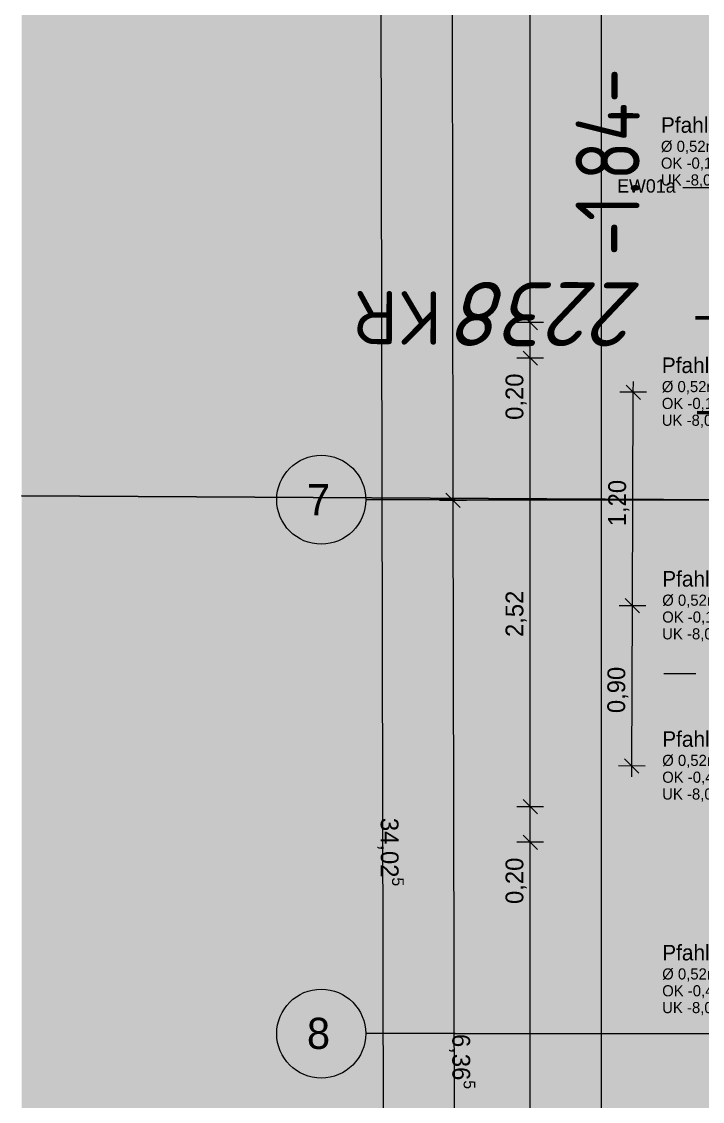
# Model space of a CAD drawing. Header units: metres. Extents: x -14 to 130, y -38 to 4.
# Drawn here: x -3.93 to -0.11, y -18.38 to -12.31 of the extents above; entities that cross this region are included whole.
import ezdxf

# ---------------------------------------------------------------- set-up
doc = ezdxf.new("R2010")
doc.units = ezdxf.units.M
doc.header["$MEASUREMENT"] = 0
doc.linetypes.add('Baufluchtlinie', pattern=[0.013, 0.008, -0.005])
for name, color, linetype in [('-1._KG PP_3_725 Nachbarbebauung', 7, 'Continuous'), ('-1._KG PP_3_950 Polierplan Bemaßung', 7, 'Continuous'), ('-1._KG PP_3_Bemaßen_Sperrmaß 2D', 7, 'Continuous'), ('-1._KG PP_3_Bemaßung', 7, 'Continuous'), ('-1._KG PP_3_Gas_Gasleitung_Signatur', 7, 'Continuous'), ('-1._KG PP_3_Gelände_Geländepunkt', 7, 'Continuous'), ('-1._KG PP_3_Kataster Grenzpunkte_Grenzpunkt (GP) Hausecke_Kennzeichen', 7, 'Continuous'), ('-1._KG PP_3_Kataster Grenzpunkte_Grenzpunkt (GP) Zeichen im Fels_Kennzeichen', 7, 'Continuous'), ('-1._KG PP_3_Kataster Grenzpunkte_Grenzpunkt (GP) Zeichen im Fels_Punktnummer', 7, 'Continuous'), ('-1._KG PP_3_Neubau_840 Baulinien', 7, 'Continuous')]:
    doc.layers.add(name, color=color, linetype=linetype)
doc.styles.add('ERSTELLTER_STIL_2', font='isocpeur.ttf')
doc.styles.add('ERSTELLTER_STIL_3', font='isocpeur.ttf')
doc.styles.add('ERSTELLTER_STIL_4', font='isocpeur.ttf', dxfattribs={"width": 0.8})
doc.styles.add('ERSTELLTER_STIL_5', font='')
doc.styles.get('ERSTELLTER_STIL_5').set_extended_font_data('Eurostile')
doc.linetypes.add('GAS', pattern='A,0,[1,415_260415_PP_VA_1_2 -1 KG1.Shx,S=0.186508,R=0,X=0,Y=0],-26.5,0', length=26.5)

msp = doc.modelspace()

# ---------------------------------------------------------------- hatches: boundary and pattern name
at = {"layer": '-1._KG PP_3_725 Nachbarbebauung', "linetype": 'Continuous', "lineweight": 0, "true_color": 0x1f1f1f}
msp.add_hatch(color=250, dxfattribs=at).paths.add_polyline_path([(0.0099, -2.0785), (-3.9335, -2.0676), (-3.9335, -23.1322), (-0.1266, -23.2195), (0.059, -23.2207), (0.0528, -14.1947), (0.0564, -12.2031)])
at = {"layer": '-1._KG PP_3_Bemaßung', "linetype": 'Continuous', "lineweight": 13, "ltscale": 1000}
msp.add_hatch(color=7, dxfattribs=at).paths.add_polyline_path([(-0.1459, -15.9488), (-0.1459, -16.0088), (0.0312, -15.9795), (0.0312, -15.9786)])

# ---------------------------------------------------------------- linework, layer by layer
at = {"layer": '-1._KG PP_3_Bemaßen_Sperrmaß 2D', "color": 5, "linetype": 'GAS', "lineweight": 0, "ltscale": 1000}
for p, q in [((-1.5, -15), (-2, -15)), ((-1.5, -15), (21, -15)), ((-1.5, -18), (-2, -18)), ((-1.5, -18), (21, -18))]:
    msp.add_line(p, q, dxfattribs=at)
at = {"layer": '-1._KG PP_3_Bemaßen_Sperrmaß 2D', "color": 5, "linetype": 'Continuous', "lineweight": 0, "ltscale": 1000}
for centre in [(-2.25, -15), (-2.25, -18)]:
    msp.add_circle(centre, 0.25, dxfattribs=at)
at = {"layer": '-1._KG PP_3_Bemaßen_Sperrmaß 2D', "color": 5, "linetype": 'GAS', "lineweight": 0, "ltscale": 1000}
for p in [(-1.5, -15), (-1.5, -15), (-1.5, -18), (-1.5, -18)]:
    msp.add_point(p, dxfattribs=at)
at = {"layer": '-1._KG PP_3_Bemaßung', "color": 7, "linetype": 'Continuous', "lineweight": 13, "ltscale": 1000}
msp.add_line((-0.1459, -15.9788), (-0.3259, -15.9786), dxfattribs=at)
at = {"layer": '-1._KG PP_3_Gas_Gasleitung_Signatur', "color": 7, "linetype": 'Continuous', "lineweight": 13, "ltscale": 1000}
for p, q in [((-0.1211, -13.2471), (-0.2192, -13.2471)), ((0.389, -13.2471), (-0.1211, -13.2471))]:
    msp.add_line(p, q, dxfattribs=at)
at = {"layer": '-1._KG PP_3_Gelände_Geländepunkt', "color": 7, "linetype": 'Continuous', "lineweight": 50, "ltscale": 1000}
for p, q in [((-0.1475, -13.9777), (0.0273, -13.9785)), ((-0.1385, -14.5106), (0.0283, -14.5113))]:
    msp.add_line(p, q, dxfattribs=at)
at = {"layer": '-1._KG PP_3_Kataster Grenzpunkte_Grenzpunkt (GP) Hausecke_Kennzeichen', "color": 1, "linetype": 'Continuous', "lineweight": 13, "ltscale": 1000, "true_color": 0xfb0106}
for p, q in [((-1.9392, -0.004), (-1.8727, -34.0307)), ((-1.5392, -0.0032), (-1.5099, -15.0031)), ((-1.4698, -15.043), (-1.5499, -14.9631)), ((-1.5849, -15.0032), (-1.4349, -15.0029)), ((-1.5099, -15.0031), (-1.4974, -21.3681))]:
    msp.add_line(p, q, dxfattribs=at)
at = {"layer": '-1._KG PP_3_Kataster Grenzpunkte_Grenzpunkt (GP) Hausecke_Kennzeichen', "color": 76, "linetype": 'Continuous', "lineweight": 13, "ltscale": 1000, "true_color": 0x3f7f02}
for p, q in [((-1.076, -14.005), (-1.076, -8.705)), ((-1.001, -14.005), (-1.151, -14.005)), ((-1.116, -13.965), (-1.036, -14.045)), ((-1.076, -14.205), (-1.076, -14.005)), ((-1.116, -14.165), (-1.036, -14.245)), ((-1.001, -14.205), (-1.151, -14.205)), ((-1.076, -16.725), (-1.076, -14.205)), ((-0.4569, -14.4364), (-0.5366, -14.356)), ((-0.4968, -14.3962), (-0.4965, -14.3362)), ((-0.4218, -14.3965), (-0.5718, -14.3959)), ((-0.5019, -15.5962), (-0.4968, -14.3962)), ((-0.5417, -15.556), (-0.4621, -15.6363)), ((-0.4269, -15.5965), (-0.5769, -15.5959)), ((-0.5057, -16.4962), (-0.5019, -15.5962)), ((-0.4307, -16.4965), (-0.5807, -16.4958)), ((-0.5456, -16.456), (-0.4659, -16.5363)), ((-0.506, -16.5562), (-0.5057, -16.4962)), ((-1.001, -16.725), (-1.151, -16.725)), ((-1.116, -16.685), (-1.036, -16.765)), ((-1.076, -16.925), (-1.076, -16.725)), ((-1.001, -16.925), (-1.151, -16.925)), ((-1.116, -16.885), (-1.036, -16.965)), ((-1.076, -21.965), (-1.076, -16.925))]:
    msp.add_line(p, q, dxfattribs=at)
at = {"layer": '-1._KG PP_3_Kataster Grenzpunkte_Grenzpunkt (GP) Hausecke_Kennzeichen', "color": 6, "linetype": 'Continuous', "lineweight": 13, "ltscale": 1000, "true_color": 0xfb02fe}
msp.add_line((-0.676, -33.1491), (-0.676, -8.705), dxfattribs=at)
at = {"layer": '-1._KG PP_3_Neubau_840 Baulinien', "color": 1, "linetype": 'Baufluchtlinie', "lineweight": 25, "ltscale": 1000, "true_color": 0xfb0106, "flags": 128}
msp.add_lwpolyline([(-3.9335, -14.9777), (0, -15), (18.9876, -15.0005), (22.8486, -15.0037)], dxfattribs=at)

# ---------------------------------------------------------------- texts
at = {"layer": '-1._KG PP_3_950 Polierplan Bemaßung', "color": 76, "linetype": 'Continuous', "lineweight": 13, "true_color": 0x3f7f02, "char_height": 0.1, "width": 0.306373, "attachment_point": 7, "style": 'ERSTELLTER_STIL_5'}
for s, insert, rotation in [('\\A1;{\\pql;\\fEurostile|b0|i0|c0|p0;\\W1.000000;0,20}', (-1.096, -14.5514), 90), ('\\A1;{\\pql;\\fEurostile|b0|i0|c0|p0;\\W1.000000;1,20}', (-0.52, -15.1493), 89.75556), ('\\A1;{\\pql;\\fEurostile|b0|i0|c0|p0;\\W1.000000;2,52}', (-1.096, -15.7714), 90), ('\\A1;{\\pql;\\fEurostile|b0|i0|c0|p0;\\W1.000000;0,90}', (-0.5245, -16.1993), 89.75556), ('\\A1;{\\pql;\\fEurostile|b0|i0|c0|p0;\\W1.000000;0,20}', (-1.096, -17.2714), 90)]:
    msp.add_mtext(s, dxfattribs=dict(at, insert=insert, rotation=rotation))
at = {"layer": '-1._KG PP_3_Bemaßen_Sperrmaß 2D', "color": 7, "linetype": 'Continuous', "lineweight": 25, "insert": (-0.6405, -13.1025), "char_height": 0.36, "attachment_point": 5, "rotation": 89.88409, "style": 'ERSTELLTER_STIL_4'}
msp.add_mtext('\\A1;{\\pqc;\\fISOCPEUR|b0|i0|c0|p0;\\W0.800000;-1.84-}', dxfattribs=at)
at = {"layer": '-1._KG PP_3_Bemaßen_Sperrmaß 2D', "color": 5, "linetype": 'Continuous', "lineweight": 0, "char_height": 0.175, "attachment_point": 1, "style": 'ERSTELLTER_STIL_5'}
for s, insert in [('\\A1;{\\pql;\\pt0;\\fEurostile|b0|i0|c0|p0;\\W1.000000;7}', (-2.3305, -14.9125)), ('\\A1;{\\pql;\\pt0;\\fEurostile|b0|i0|c0|p0;\\W1.000000;8}', (-2.3305, -17.9107))]:
    msp.add_mtext(s, dxfattribs=dict(at, insert=insert))
at = {"layer": '-1._KG PP_3_Gas_Gasleitung_Signatur', "color": 7, "linetype": 'Continuous', "lineweight": 13, "insert": (-0.5879, -13.2378), "char_height": 0.075, "attachment_point": 4, "style": 'ERSTELLTER_STIL_5'}
msp.add_mtext('\\A1;{\\pql;\\fEurostile|b0|i0|c0|p0;\\W1.000000;EW01a}', dxfattribs=at)
at = {"layer": '-1._KG PP_3_Kataster Grenzpunkte_Grenzpunkt (GP) Hausecke_Kennzeichen', "color": 7, "linetype": 'Continuous', "lineweight": 13, "char_height": 0.0875, "attachment_point": 4, "line_spacing_factor": 0.907049, "style": 'ERSTELLTER_STIL_5'}
for s, insert in [('\\A1;{\\pql;\\fEurostile|b0|i0|c0|p0;\\W1.000000;Pfahl 70\\P\\pql;\\fEurostile|b0|i0|c0|p0;\\H0.714286x;\\W1.000000;Ø \\fEurostile|b0|i0|c0|p0;\\W1.000000;0,52\\fEurostile|b0|i0|c0|p0;\\W1.000000;m\\P\\pql;\\fEurostile|b0|i0|c0|p0;\\W1.000000;OK \\fEurostile|b0|i0|c0|p0;\\W1.000000;-0,10\\P\\pql;\\fEurostile|b0|i0|c0|p0;\\W1.000000;UK \\fEurostile|b0|i0|c0|p0;\\W1.000000;-8,00}', (-0.3416, -13.0487)), ('\\A1;{\\pql;\\fEurostile|b0|i0|c0|p0;\\W1.000000;Pfahl 69\\P\\pql;\\fEurostile|b0|i0|c0|p0;\\H0.714286x;\\W1.000000;Ø \\fEurostile|b0|i0|c0|p0;\\W1.000000;0,52\\fEurostile|b0|i0|c0|p0;\\W1.000000;m\\P\\pql;\\fEurostile|b0|i0|c0|p0;\\W1.000000;OK \\fEurostile|b0|i0|c0|p0;\\W1.000000;-0,10\\P\\pql;\\fEurostile|b0|i0|c0|p0;\\W1.000000;UK \\fEurostile|b0|i0|c0|p0;\\W1.000000;-8,00}', (-0.3367, -14.3987)), ('\\A1;{\\pql;\\fEurostile|b0|i0|c0|p0;\\W1.000000;Pfahl 68\\P\\pql;\\fEurostile|b0|i0|c0|p0;\\H0.714286x;\\W1.000000;Ø \\fEurostile|b0|i0|c0|p0;\\W1.000000;0,52\\fEurostile|b0|i0|c0|p0;\\W1.000000;m\\P\\pql;\\fEurostile|b0|i0|c0|p0;\\W1.000000;OK \\fEurostile|b0|i0|c0|p0;\\W1.000000;-0,10\\P\\pql;\\fEurostile|b0|i0|c0|p0;\\W1.000000;UK \\fEurostile|b0|i0|c0|p0;\\W1.000000;-8,00}', (-0.3345, -15.5987)), ('\\A1;{\\pql;\\fEurostile|b0|i0|c0|p0;\\W1.000000;Pfahl 67\\P\\pql;\\fEurostile|b0|i0|c0|p0;\\H0.714286x;\\W1.000000;Ø \\fEurostile|b0|i0|c0|p0;\\W1.000000;0,52\\fEurostile|b0|i0|c0|p0;\\W1.000000;m\\P\\pql;\\fEurostile|b0|i0|c0|p0;\\W1.000000;OK \\fEurostile|b0|i0|c0|p0;\\W1.000000;-0,40\\P\\pql;\\fEurostile|b0|i0|c0|p0;\\W1.000000;UK \\fEurostile|b0|i0|c0|p0;\\W1.000000;-8,00}', (-0.3345, -16.4987)), ('\\A1;{\\pql;\\fEurostile|b0|i0|c0|p0;\\W1.000000;Pfahl 66\\P\\pql;\\fEurostile|b0|i0|c0|p0;\\H0.714286x;\\W1.000000;Ø \\fEurostile|b0|i0|c0|p0;\\W1.000000;0,52\\fEurostile|b0|i0|c0|p0;\\W1.000000;m\\P\\pql;\\fEurostile|b0|i0|c0|p0;\\W1.000000;OK \\fEurostile|b0|i0|c0|p0;\\W1.000000;-0,40\\P\\pql;\\fEurostile|b0|i0|c0|p0;\\W1.000000;UK \\fEurostile|b0|i0|c0|p0;\\W1.000000;-8,00}', (-0.3345, -17.6987))]:
    msp.add_mtext(s, dxfattribs=dict(at, insert=insert))
at = {"layer": '-1._KG PP_3_Kataster Grenzpunkte_Grenzpunkt (GP) Hausecke_Kennzeichen', "color": 1, "linetype": 'Continuous', "lineweight": 13, "true_color": 0xfb0106, "char_height": 0.1, "attachment_point": 7, "rotation": 270.11192, "style": 'ERSTELLTER_STIL_5'}
for s, insert in [('\\A1;{\\pql;\\fEurostile|b0|i0|c0|p0;\\W1.000000;34,02\\fEurostile|b0|i0|c0|p0;\\W1.000000;\\A1{\\H.66x;\\S5^  ;}}', (-1.9453, -16.7879)), ('\\A1;{\\pql;\\fEurostile|b0|i0|c0|p0;\\W1.000000;6,36\\fEurostile|b0|i0|c0|p0;\\W1.000000;\\A1{\\H.66x;\\S5^  ;}}', (-1.543, -18.0021))]:
    msp.add_mtext(s, dxfattribs=dict(at, insert=insert))
at = {"layer": '-1._KG PP_3_Kataster Grenzpunkte_Grenzpunkt (GP) Zeichen im Fels_Kennzeichen', "color": 7, "linetype": 'Continuous', "lineweight": 25, "insert": (-1.5722, -13.829), "char_height": 0.3, "attachment_point": 7, "rotation": 179.74028, "style": 'ERSTELLTER_STIL_3'}
msp.add_mtext('\\A1;{\\pql;\\fISOCPEUR|b0|i0|c0|p0;\\W1.000000;KR}', dxfattribs=at)
at = {"layer": '-1._KG PP_3_Kataster Grenzpunkte_Grenzpunkt (GP) Zeichen im Fels_Punktnummer', "color": 7, "linetype": 'Continuous', "lineweight": 25, "insert": (-0.4373, -13.7795), "char_height": 0.36, "attachment_point": 7, "rotation": 179.74028, "style": 'ERSTELLTER_STIL_2'}
msp.add_mtext('\\A1;{\\pql;\\fISOCPEUR|b0|i1|c0|p0;\\W1.000000;2238}', dxfattribs=at)

doc.saveas('drawing.dxf')
